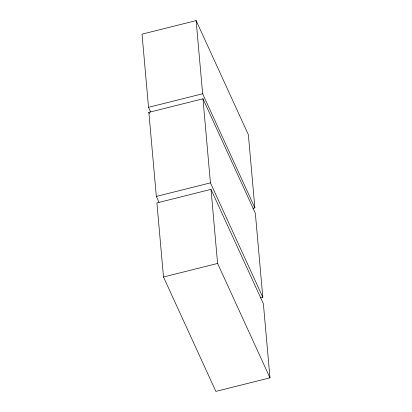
<?xml version="1.0" encoding="UTF-8"?>
<svg xmlns="http://www.w3.org/2000/svg" width="412" height="412" viewBox="0 0 412 412"><rect width="100%" height="100%" fill="white"/><g stroke="black" fill="none" stroke-linecap="round" stroke-linejoin="round"><path stroke-width="0.62" d="M252.999 208.312L254.863 207.844L248.359 134.673L196.133 20.6L142.032 34.155L148.531 107.326L150.674 112.007M148.531 107.326L202.637 93.771L254.863 207.844M159.011 202.277L156.333 196.431L148.861 112.358L202.967 98.798L255.337 213.195L262.81 297.268L260.322 297.891M156.333 196.431L210.434 182.871L262.81 297.268M211.011 189.355L156.91 202.915L163.492 277.003L215.867 391.4L269.968 377.845L263.386 303.752L211.011 189.355L217.593 263.448L269.968 377.845M163.492 277.003L217.593 263.448M148.861 112.358L149.396 113.527M196.133 20.6L202.637 93.771M202.967 98.798L210.434 182.871"/></g></svg>
